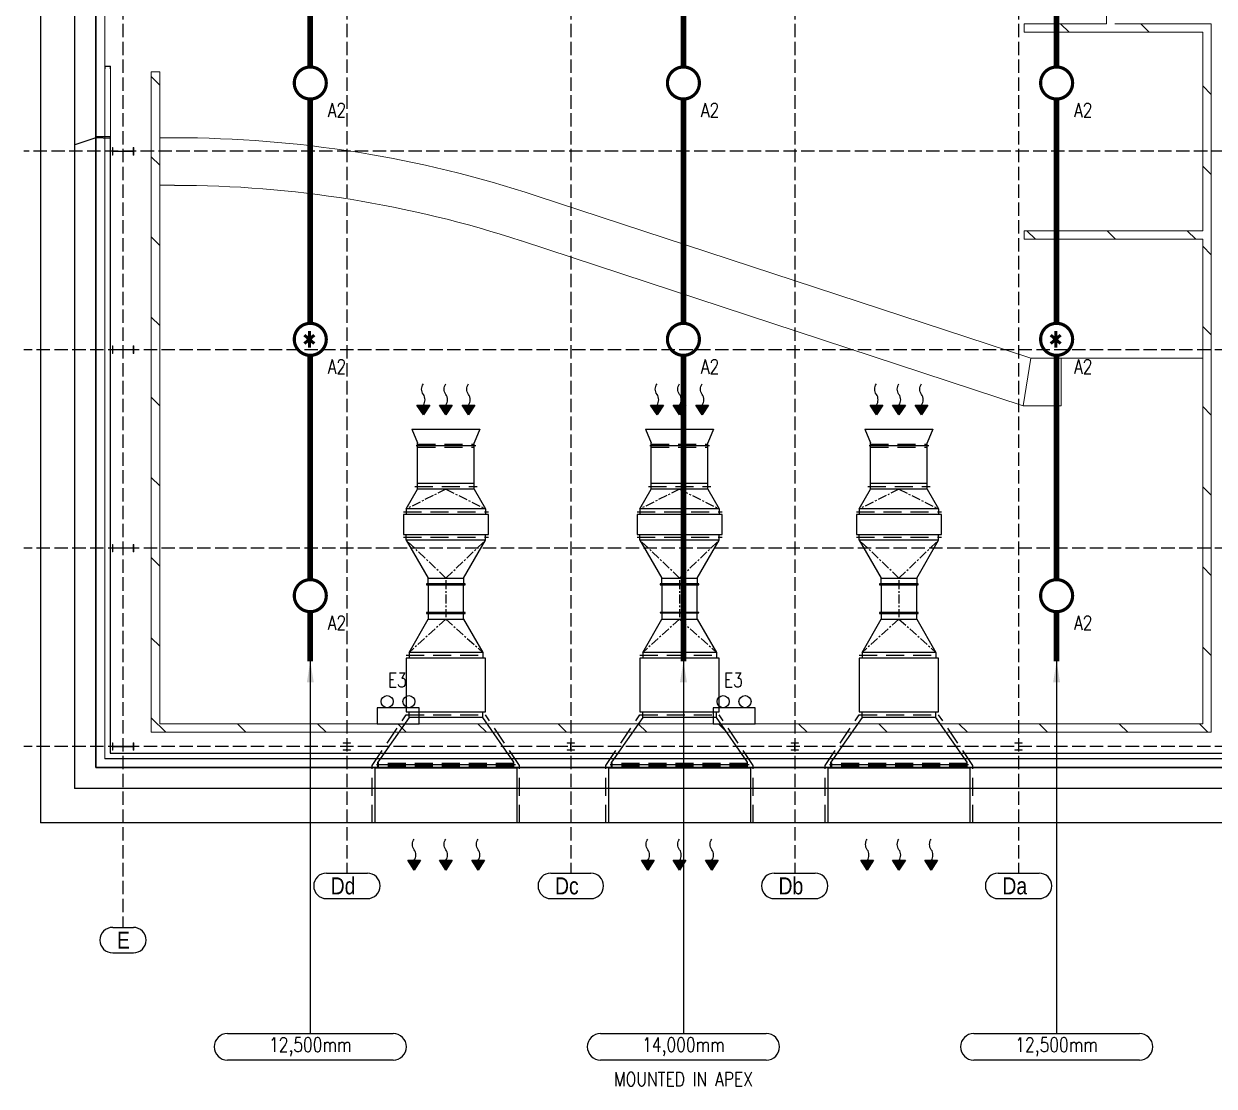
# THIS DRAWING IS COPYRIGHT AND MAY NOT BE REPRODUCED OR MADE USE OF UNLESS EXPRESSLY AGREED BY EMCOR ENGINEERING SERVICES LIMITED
# Model space of a CAD drawing. Header units: millimetres. Extents: x 91119 to 433967, y 16708 to 144224.
# Drawn here: x 255652 to 297654, y 16708 to 54194 of the extents above; entities that cross this region are included whole.
import ezdxf

# ---------------------------------------------------------------- set-up
doc = ezdxf.new("R2010")
doc.units = ezdxf.units.MM
doc.header["$LTSCALE"] = 100
for name, pattern in [('121217 IES and EMR$0$XKITLINE00', [0]), ('121217 IES and EMR$0$XKITLINE03', [6.299213, 4.724409, -1.574803]), ('CENTER', [50.8, 31.75, -6.35, 6.35, -6.35]), ('DASHED', [19.05, 12.7, -6.35]), ('HIDDEN', [9.525, 6.35, -3.175])]:
    doc.linetypes.add(name, pattern=pattern)
doc.layers.add('121217 IES and EMR$0$G3 Fab Prts-22 Door-Plan', color=7, linetype='Continuous', lineweight=5)
for name, color, linetype in [('121217 IES and EMR$0$grid', 8, 'Continuous'), ('121217 IES and EMR$0$layout', 8, 'Continuous'), ('121217 IES and EMR$0$Xref', 8, 'Continuous'), ('Lighting', 5, 'Continuous'), ('Vent', 3, 'Continuous')]:
    doc.layers.add(name, color=color, linetype=linetype)
doc.styles.add('121217 IES and EMR$0$CENTURY_GOTHIC', font='GOTHIC.TTF')
doc.styles.add('ROMANS', font='romans.shx', dxfattribs={"width": 0.8, "height": 2.5})
doc.styles.get("Standard").update_dxf_attribs({"font": '', "width": 0.9, "height": 2.5})
doc.styles.get('Standard').set_extended_font_data('@Arial Unicode MS')
doc.dimstyles.new('1-100', dxfattribs={"dimtxt": 250, "dimasz": 250, "dimexe": 10, "dimexo": 10, "dimgap": 10, "dimtad": 0, "dimtih": 1, "dimtoh": 1, "dimzin": 0, "dimdsep": 46, "dimtxsty": 'Standard', "dimcen": 0.09, "dimclrd": 256, "dimclre": 256, "dimclrt": 256, "dimadec": 0, "dimazin": 0, "dimtfac": 1, "dimtofl": 0, "dimtmove": 0, "dimatfit": 3, "dimfxl": 0, "dimtolj": 1, "dimtzin": 0, "dimarcsym": 0})

# ---------------------------------------------------------------- blocks, each defined once
blk = doc.blocks.new('121217 IES and EMR$0$Group-104-1')
at = {"layer": '121217 IES and EMR$0$G3 Fab Prts-22 Door-Plan', "color": 7, "linetype": 'Continuous', "lineweight": 5, "transparency": 33554687}
for p, q in [((-3000, 250.5), (-3000, -250.5)), ((3000, 250.5), (3000, -250.5))]:
    blk.add_line(p, q, dxfattribs=at)
blk = doc.blocks.new('121217 IES and EMR$0$Group-105-1')
at = {"layer": '121217 IES and EMR$0$G3 Fab Prts-22 Door-Plan', "color": 7, "linetype": 'Continuous', "lineweight": 5, "transparency": 33554687, "flags": 128}
for points in [[(-3000, 250.5), (-2958, 250.5), (-2958, -250.5), (-3000, -250.5)], [(2958, 250.5), (3000, 250.5), (3000, -250.5), (2958, -250.5)]]:
    blk.add_lwpolyline(points, close=True, dxfattribs=at)

msp = doc.modelspace()

# ---------------------------------------------------------------- hatches: boundary and pattern name
at = {"layer": 'Vent', "linetype": 'Continuous'}
for points in [[(269750, 40394), (269525, 40742), (269975, 40742)], [(270546, 40394), (270321, 40742), (270771, 40742)], [(271343, 40394), (271118, 40742), (271568, 40742)], [(277994, 40394), (277769, 40742), (278219, 40742)], [(278791, 40394), (278566, 40742), (279016, 40742)], [(279588, 40394), (279363, 40742), (279813, 40742)], [(285735, 40394), (285510, 40742), (285960, 40742)], [(286532, 40394), (286307, 40742), (286757, 40742)], [(287329, 40394), (287104, 40742), (287554, 40742)], [(269428, 24330), (269203, 24678), (269653, 24678)], [(270546, 24330), (270321, 24678), (270771, 24678)], [(271685, 24330), (271460, 24678), (271910, 24678)], [(277672, 24330), (277447, 24678), (277897, 24678)], [(278791, 24330), (278566, 24678), (279016, 24678)], [(279930, 24330), (279705, 24678), (280155, 24678)], [(285413, 24330), (285188, 24678), (285638, 24678)], [(286532, 24330), (286307, 24678), (286757, 24678)], [(287671, 24330), (287446, 24678), (287896, 24678)]]:
    msp.add_hatch(color=256, dxfattribs=at).paths.add_polyline_path(points)

# ---------------------------------------------------------------- linework, layer by layer
for points in [[(262839, 18568), (268682, 18568)], [(276005, 18568), (281849, 18568)], [(276005, 18568), (281849, 18568)], [(289172, 18568), (295015, 18568)], [(268682, 17628), (262839, 17628)], [(281849, 17628), (276005, 17628)], [(281849, 17628), (276005, 17628)], [(295015, 17628), (289172, 17628)]]:
    msp.add_lwpolyline(points)
for centre, start, end in [((262839, 18098), 90, 270), ((268682, 18098), 270, 90), ((276005, 18098), 90, 270), ((276005, 18098), 90, 270), ((281849, 18098), 270, 90), ((281849, 18098), 270, 90), ((289172, 18098), 90, 270), ((295015, 18098), 270, 90)]:
    msp.add_arc(centre, 470, start, end)
at = {"layer": '121217 IES and EMR$0$grid', "linetype": '121217 IES and EMR$0$XKITLINE03'}
for p, q in [((259152, 122222), (259152, 22312)), ((267052, 122222), (267052, 24226)), ((274952, 122222), (274952, 24226)), ((282852, 122222), (282852, 24226)), ((290752, 122222), (290752, 24226)), ((409538, 49694), (255652, 49694)), ((432324, 42694), (255652, 42694)), ((432324, 35694), (255652, 35694)), ((432324, 28694), (255652, 28694))]:
    msp.add_line(p, q, dxfattribs=at)
at = {"layer": '121217 IES and EMR$0$grid', "linetype": '121217 IES and EMR$0$XKITLINE00'}
for p, q in [((266331, 24226), (267774, 24226)), ((274246, 24226), (275659, 24226)), ((282132, 24226), (283573, 24226)), ((290031, 24226), (291473, 24226)), ((266331, 23326), (267774, 23326)), ((274246, 23326), (275659, 23326)), ((282132, 23326), (283573, 23326)), ((290031, 23326), (291473, 23326)), ((258788, 22312), (259517, 22312)), ((258788, 21412), (259517, 21412))]:
    msp.add_line(p, q, dxfattribs=at)
for centre, start, end in [((266331, 23776), 90, 270), ((267774, 23776), 270, 90), ((274246, 23776), 90, 270), ((275659, 23776), 270, 90), ((282132, 23776), 90, 270), ((283573, 23776), 270, 90), ((290031, 23776), 90, 270), ((291473, 23776), 270, 90), ((258788, 21862), 90, 270), ((259517, 21862), 270, 90)]:
    msp.add_arc(centre, 450, start, end, dxfattribs=at)
at = {"layer": '121217 IES and EMR$0$layout', "transparency": 33554687}
for p, q in [((257446, 121400), (257446, 27206)), ((256246, 115166), (256246, 26006)), ((257446, 63965), (257446, 27206)), ((258197, 50175), (258197, 27956)), ((258698, 50175), (258698, 28457)), ((258698, 28457), (301041, 28457)), ((428020, 27956), (258196, 27956)), ((258197, 27956), (301041, 27956)), ((428770, 27206), (257446, 27206)), ((338742, 27206), (257446, 27206)), ((429970, 26006), (256246, 26006))]:
    msp.add_line(p, q, dxfattribs=at)
at = {"layer": '121217 IES and EMR$0$layout'}
for p, q in [((258197, 27956), (258196, 120650)), ((257447, 49925), (257447, 63523)), ((258197, 63175), (258197, 50175)), ((258197, 50175), (257447, 49925)), ((258447, 50175), (258197, 50175)), ((258197, 50175), (258197, 50175)), ((258197, 50175), (258197, 50175)), ((258447, 50175), (258698, 50175)), ((258698, 50175), (258698, 50175)), ((258698, 50175), (258698, 50175)), ((428020, 27956), (258197, 27956))]:
    msp.add_line(p, q, dxfattribs=at)
at = {"layer": '121217 IES and EMR$0$layout', "linetype": 'Continuous', "lineweight": 5, "transparency": 33554687}
for p, q in [((258197, 50175), (258197, 50217)), ((258698, 50217), (258197, 50217)), ((258513, 50175), (258513, 28272)), ((258513, 50175), (258513, 28272)), ((258698, 50175), (258698, 50217)), ((258513, 28272), (301041, 28272))]:
    msp.add_line(p, q, dxfattribs=at)
at = {"layer": '121217 IES and EMR$0$Xref', "linetype": 'Continuous', "lineweight": 20}
for p, q in [((293852, 54194), (293852, 63294)), ((258512, 60694), (258512, 52694)), ((290952, 54194), (293852, 54194)), ((290952, 54194), (290952, 53894)), ((294152, 54194), (297552, 54194)), ((297552, 54194), (297552, 29194)), ((297252, 53894), (290952, 53894)), ((297252, 46894), (297252, 53894)), ((258512, 28254), (258512, 52604)), ((258712, 52604), (258712, 28454)), ((260152, 29194), (260152, 52494)), ((260152, 52494), (260452, 52494)), ((260452, 52494), (260452, 29494)), ((260452, 50173), (260971, 50173)), ((260452, 48495), (260452, 29494)), ((260971, 48495), (260452, 48495)), ((273732, 48129), (291182, 42394)), ((290952, 46894), (290952, 46594)), ((290952, 46894), (297252, 46894)), ((290913, 40715), (273208, 46535)), ((297252, 46594), (290952, 46594)), ((297252, 29494), (297252, 46594)), ((291182, 42394), (290913, 40715)), ((291182, 42394), (292252, 42394)), ((297252, 42394), (292252, 42394)), ((292252, 42394), (292252, 40715)), ((297252, 29494), (297252, 42394)), ((292252, 40715), (290913, 40715)), ((260452, 29494), (297252, 29494)), ((260452, 29494), (297252, 29494)), ((297552, 29194), (260152, 29194)), ((301052, 28254), (258512, 28254)), ((258712, 28454), (299302, 28454))]:
    msp.add_line(p, q, dxfattribs=at)
at = {"layer": '121217 IES and EMR$0$Xref', "linetype": 'Continuous', "lineweight": 0}
for p, q in [((292232, 54194), (292532, 53894)), ((295060, 54194), (295360, 53894)), ((260152, 52332), (260452, 52032)), ((297252, 52001), (297552, 51701)), ((259317, 49700), (259304, 49687)), ((260152, 49504), (260452, 49204)), ((297252, 49173), (297552, 48873)), ((260152, 46675), (260452, 46375)), ((291047, 46894), (291347, 46594)), ((293875, 46894), (294175, 46594)), ((296703, 46894), (297003, 46594)), ((297252, 46345), (297552, 46045)), ((260152, 43847), (260452, 43547)), ((297252, 43516), (297552, 43216)), ((260152, 41018), (260452, 40718)), ((297252, 40688), (297552, 40388)), ((260152, 38190), (260452, 37890)), ((297252, 37859), (297552, 37559)), ((259529, 35771), (259512, 35753)), ((259459, 35700), (259446, 35687)), ((260152, 35361), (260452, 35061)), ((297252, 35031), (297552, 34731)), ((260152, 32533), (260452, 32233)), ((297252, 32203), (297552, 31903)), ((260152, 29705), (260663, 29194)), ((263192, 29494), (263492, 29194)), ((266020, 29494), (266320, 29194)), ((268849, 29494), (269149, 29194)), ((271677, 29494), (271977, 29194)), ((274505, 29494), (274805, 29194)), ((277334, 29494), (277634, 29194)), ((280162, 29494), (280462, 29194)), ((282991, 29494), (283291, 29194)), ((285819, 29494), (286119, 29194)), ((288648, 29494), (288948, 29194)), ((291476, 29494), (291776, 29194)), ((294304, 29494), (294604, 29194)), ((297133, 29494), (297433, 29194)), ((274968, 28581), (274955, 28569))]:
    msp.add_line(p, q, dxfattribs=at)
at = {"layer": '121217 IES and EMR$0$Xref', "linetype": 'Continuous', "lineweight": 15}
for p, q in [((258712, 52694), (258512, 52694)), ((258512, 52604), (258512, 52694)), ((258512, 52604), (258526, 52604)), ((258526, 52604), (258526, 52675)), ((258538, 52687), (258686, 52687)), ((258698, 52675), (258698, 52604)), ((258698, 52604), (258712, 52604)), ((258712, 52604), (258712, 52694)), ((258776, 49826), (258776, 49561)), ((258793, 49826), (258776, 49826)), ((258793, 49717), (258793, 49826)), ((258793, 49561), (258793, 49671)), ((259495, 49700), (258810, 49700)), ((258810, 49687), (259495, 49687)), ((259512, 49826), (259512, 49717)), ((259529, 49826), (259512, 49826)), ((259512, 49671), (259512, 49561)), ((259529, 49561), (259529, 49826)), ((258776, 49561), (258793, 49561)), ((259512, 49561), (259529, 49561)), ((258776, 42826), (258776, 42561)), ((258793, 42826), (258776, 42826)), ((258776, 42561), (258793, 42561)), ((258793, 42717), (258793, 42826)), ((258793, 42561), (258793, 42671)), ((259495, 42700), (258810, 42700)), ((258810, 42687), (259495, 42687)), ((259512, 42826), (259512, 42717)), ((259529, 42826), (259512, 42826)), ((259512, 42671), (259512, 42561)), ((259512, 42561), (259529, 42561)), ((259529, 42561), (259529, 42826)), ((258776, 35826), (258776, 35561)), ((258793, 35826), (258776, 35826)), ((258793, 35717), (258793, 35826)), ((259512, 35826), (259512, 35717)), ((259529, 35826), (259512, 35826)), ((259529, 35561), (259529, 35826)), ((258776, 35561), (258793, 35561)), ((258793, 35561), (258793, 35671)), ((259495, 35700), (258810, 35700)), ((258810, 35687), (259495, 35687)), ((259512, 35671), (259512, 35561)), ((259512, 35561), (259529, 35561)), ((258776, 28826), (258776, 28561)), ((258793, 28826), (258776, 28826)), ((258776, 28561), (258793, 28561)), ((258793, 28717), (258793, 28826)), ((258793, 28561), (258793, 28671)), ((259495, 28700), (258810, 28700)), ((258810, 28687), (259495, 28687)), ((259512, 28826), (259512, 28717)), ((259529, 28826), (259512, 28826)), ((259512, 28671), (259512, 28561)), ((259512, 28561), (259529, 28561)), ((259529, 28561), (259529, 28826)), ((266923, 28819), (266923, 28807)), ((267181, 28819), (266923, 28819)), ((266923, 28807), (267034, 28807)), ((266923, 28581), (266923, 28569)), ((267034, 28581), (266923, 28581)), ((266923, 28569), (267181, 28569)), ((267046, 28794), (267046, 28594)), ((267058, 28594), (267058, 28794)), ((267071, 28807), (267181, 28807)), ((267181, 28581), (267071, 28581)), ((267181, 28807), (267181, 28819)), ((267181, 28569), (267181, 28581)), ((274823, 28819), (274823, 28807)), ((275081, 28819), (274823, 28819)), ((274823, 28807), (274934, 28807)), ((274823, 28581), (274823, 28569)), ((274934, 28581), (274823, 28581)), ((274823, 28569), (275081, 28569)), ((274946, 28794), (274946, 28594)), ((274958, 28594), (274958, 28794)), ((274971, 28807), (275081, 28807)), ((275081, 28581), (274971, 28581)), ((275081, 28807), (275081, 28819)), ((275081, 28569), (275081, 28581)), ((282723, 28819), (282723, 28807)), ((282981, 28819), (282723, 28819)), ((282723, 28807), (282834, 28807)), ((282723, 28581), (282723, 28569)), ((282834, 28581), (282723, 28581)), ((282723, 28569), (282981, 28569)), ((282846, 28794), (282846, 28594)), ((282858, 28594), (282858, 28794)), ((282871, 28807), (282981, 28807)), ((282981, 28581), (282871, 28581)), ((282981, 28807), (282981, 28819)), ((282981, 28569), (282981, 28581)), ((290623, 28819), (290623, 28807)), ((290881, 28819), (290623, 28819)), ((290623, 28807), (290734, 28807)), ((290623, 28581), (290623, 28569)), ((290734, 28581), (290623, 28581)), ((290623, 28569), (290881, 28569)), ((290746, 28794), (290746, 28594)), ((290758, 28594), (290758, 28794)), ((290771, 28807), (290881, 28807)), ((290881, 28581), (290771, 28581)), ((290881, 28807), (290881, 28819)), ((290881, 28569), (290881, 28581))]:
    msp.add_line(p, q, dxfattribs=at)
for centre, radius, start, end in [((258538, 52675), 12, 90, 180), ((258686, 52675), 12, 0, 90), ((258810, 49717), 16.5, 180, 270), ((258810, 49671), 16.5, 90, 180), ((259495, 49717), 16.5, 270, 0), ((259495, 49671), 16.5, 0, 90), ((258810, 42717), 16.5, 180, 270), ((258810, 42671), 16.5, 90, 180), ((259495, 42717), 16.5, 270, 0), ((259495, 42671), 16.5, 0, 90), ((258810, 35717), 16.5, 180, 270), ((259495, 35717), 16.5, 270, 0), ((258810, 35671), 16.5, 90, 180), ((259495, 35671), 16.5, 0, 90), ((258810, 28717), 16.5, 180, 270), ((258810, 28671), 16.5, 90, 180), ((259495, 28717), 16.5, 270, 0), ((259495, 28671), 16.5, 0, 90), ((267034, 28794), 12.7, 0, 90), ((267034, 28594), 12.7, 270, 0), ((267071, 28794), 12.7, 90, 180), ((267071, 28594), 12.7, 180, 270), ((274934, 28794), 12.7, 0, 90), ((274934, 28594), 12.7, 270, 0), ((274971, 28794), 12.7, 90, 180), ((274971, 28594), 12.7, 180, 270), ((282834, 28794), 12.7, 0, 90), ((282834, 28594), 12.7, 270, 0), ((282871, 28794), 12.7, 90, 180), ((282871, 28594), 12.7, 180, 270), ((290734, 28794), 12.7, 0, 90), ((290734, 28594), 12.7, 270, 0), ((290771, 28794), 12.7, 90, 180), ((290771, 28594), 12.7, 180, 270)]:
    msp.add_arc(centre, radius, start, end, dxfattribs=at)
at = {"layer": '121217 IES and EMR$0$Xref', "linetype": 'Continuous', "lineweight": 20}
for radius in [40865, 39186]:
    msp.add_arc((260971, 9308), radius, 71.8049, 90, dxfattribs=at)
at = {"layer": 'Lighting', "color": 1, "linetype": 'DASHED', "const_width": 200}
for points in [[(265761, 52669), (265761, 60585)], [(278927, 52669), (278927, 60585)], [(292093, 52669), (292093, 60585)], [(265761, 43625), (265761, 51540)], [(278927, 43625), (278927, 51540)], [(292093, 43625), (292093, 51540)], [(265761, 34580), (265761, 42496)], [(278927, 31704), (278927, 42496)], [(292093, 34580), (292093, 42496)], [(265761, 33451), (265761, 31704)], [(292093, 33451), (292093, 31704)]]:
    msp.add_lwpolyline(points, dxfattribs=at)
at = {"layer": 'Lighting', "const_width": 112}
for points in [[(265196, 52105, 1), (266325, 52105, 1)], [(278362, 52105, 1), (279491, 52105, 1)], [(291529, 52105, 1), (292658, 52105, 1)], [(265196, 43060, 1), (266325, 43060, 1)], [(278362, 43060, 1), (279491, 43060, 1)], [(291529, 43060, 1), (292658, 43060, 1)], [(265196, 34016, 1), (266325, 34016, 1)], [(291529, 34016, 1), (292658, 34016, 1)]]:
    msp.add_lwpolyline(points, format="xyb", close=True, dxfattribs=at)
at = {"layer": 'Lighting'}
for points in [[(268116, 30063), (268116, 29494), (269598, 29494), (269598, 30063)], [(279973, 30063), (279973, 29494), (281455, 29494), (281455, 30063)]]:
    msp.add_lwpolyline(points, close=True, dxfattribs=at)
for centre in [(268471, 30277), (269242, 30277), (280329, 30277), (281099, 30277)]:
    msp.add_circle(centre, 213, dxfattribs=at)
at = {"layer": 'Vent'}
for p, q in [((269346, 39887), (271746, 39887)), ((269346, 39887), (269546, 39404)), ((271746, 39887), (271546, 39404)), ((277591, 39887), (279991, 39887)), ((277591, 39887), (277791, 39404)), ((279991, 39887), (279791, 39404)), ((285332, 39887), (287732, 39887)), ((285332, 39887), (285532, 39404)), ((287732, 39887), (287532, 39404)), ((269496, 39311), (271596, 39311)), ((269546, 37970), (269546, 39404)), ((271546, 37970), (271546, 39404)), ((277741, 39311), (279841, 39311)), ((277791, 37970), (277791, 39404)), ((279791, 37970), (279791, 39404)), ((285482, 39311), (287582, 39311)), ((285532, 37970), (285532, 39404)), ((287532, 37970), (287532, 39404)), ((269546, 37770), (269546, 37970)), ((271546, 37970), (269546, 37970)), ((271546, 37770), (271546, 37970)), ((277791, 37770), (277791, 37970)), ((279791, 37970), (277791, 37970)), ((279791, 37770), (279791, 37970)), ((285532, 37770), (285532, 37970)), ((287532, 37970), (285532, 37970)), ((287532, 37770), (287532, 37970)), ((269146, 37077), (269546, 37770)), ((271546, 37770), (269546, 37770)), ((271546, 37770), (271946, 37077)), ((277391, 37077), (277791, 37770)), ((279791, 37770), (277791, 37770)), ((279791, 37770), (280191, 37077)), ((285132, 37077), (285532, 37770)), ((287532, 37770), (285532, 37770)), ((287532, 37770), (287932, 37077)), ((269146, 37077), (269146, 36877)), ((271946, 37077), (269146, 37077)), ((271946, 37077), (271946, 36877)), ((277391, 37077), (277391, 36877)), ((280191, 37077), (277391, 37077)), ((280191, 37077), (280191, 36877)), ((285132, 37077), (285132, 36877)), ((287932, 37077), (285132, 37077)), ((287932, 37077), (287932, 36877)), ((269146, 35977), (269146, 36177)), ((271946, 35977), (271946, 36177)), ((277391, 35977), (277391, 36177)), ((280191, 35977), (280191, 36177)), ((285132, 35977), (285132, 36177)), ((287932, 35977), (287932, 36177)), ((269146, 35977), (269921, 34635)), ((271946, 35977), (269146, 35977)), ((271171, 34635), (271946, 35977)), ((277391, 35977), (278166, 34635)), ((280191, 35977), (277391, 35977)), ((279416, 34635), (280191, 35977)), ((285132, 35977), (285907, 34635)), ((287932, 35977), (285132, 35977)), ((287157, 34635), (287932, 35977)), ((269921, 34435), (269921, 34635)), ((269921, 34635), (271171, 34635)), ((271171, 34635), (271171, 34435)), ((278166, 34435), (278166, 34635)), ((278166, 34635), (279416, 34635)), ((279416, 34635), (279416, 34435)), ((285907, 34435), (285907, 34635)), ((285907, 34635), (287157, 34635)), ((287157, 34635), (287157, 34435)), ((269246, 32016), (269921, 33185)), ((269921, 33385), (269921, 33185)), ((269921, 33185), (271171, 33185)), ((271171, 33185), (271171, 33385)), ((271171, 33185), (271846, 32016)), ((277491, 32016), (278166, 33185)), ((278166, 33385), (278166, 33185)), ((278166, 33185), (279416, 33185)), ((279416, 33185), (279416, 33385)), ((279416, 33185), (280091, 32016)), ((285232, 32016), (285907, 33185)), ((285907, 33385), (285907, 33185)), ((285907, 33185), (287157, 33185)), ((287157, 33185), (287157, 33385)), ((287157, 33185), (287832, 32016)), ((269246, 32016), (269246, 31816)), ((271846, 32016), (269246, 32016)), ((271846, 32016), (271846, 31816)), ((277491, 32016), (277491, 31816)), ((280091, 32016), (277491, 32016)), ((280091, 32016), (280091, 31816)), ((285232, 32016), (285232, 31816)), ((287832, 32016), (285232, 32016)), ((287832, 32016), (287832, 31816)), ((269246, 29716), (269246, 29916)), ((271846, 29716), (271846, 29916)), ((277491, 29716), (277491, 29916)), ((280091, 29716), (280091, 29916)), ((285232, 29716), (285232, 29916)), ((287832, 29716), (287832, 29916)), ((269246, 29716), (268146, 28146)), ((271846, 29716), (269246, 29716)), ((272946, 28146), (271846, 29716)), ((277491, 29716), (276391, 28146)), ((280091, 29716), (277491, 29716)), ((281191, 28146), (280091, 29716)), ((285232, 29716), (284132, 28146)), ((287832, 29716), (285232, 29716)), ((288932, 28146), (287832, 29716)), ((268146, 27946), (268146, 28146)), ((272946, 27946), (272946, 28146)), ((276391, 27946), (276391, 28146)), ((281191, 27946), (281191, 28146)), ((284132, 27946), (284132, 28146)), ((288932, 27946), (288932, 28146)), ((272996, 28046), (268096, 28046)), ((281241, 28046), (276341, 28046)), ((288982, 28046), (284082, 28046))]:
    msp.add_line(p, q, dxfattribs=at)
at = {"layer": 'Vent', "linetype": 'HIDDEN'}
for p, q in [((269546, 39361), (271546, 39361)), ((269546, 39261), (271546, 39261)), ((277791, 39361), (279791, 39361)), ((277791, 39261), (279791, 39261)), ((285532, 39361), (287532, 39361)), ((285532, 39261), (287532, 39261)), ((269446, 37870), (271646, 37870)), ((277691, 37870), (279891, 37870)), ((285432, 37870), (287632, 37870)), ((269046, 36977), (272046, 36977)), ((277291, 36977), (280291, 36977)), ((285032, 36977), (288032, 36977)), ((269046, 36077), (272046, 36077)), ((277291, 36077), (280291, 36077)), ((285032, 36077), (288032, 36077)), ((269146, 31916), (271946, 31916)), ((277391, 31916), (280191, 31916)), ((285132, 31916), (287932, 31916)), ((269146, 29816), (271946, 29816)), ((277391, 29816), (280191, 29816)), ((285132, 29816), (287932, 29816)), ((272946, 28096), (268146, 28096)), ((272946, 27996), (268146, 27996)), ((281191, 28096), (276391, 28096)), ((281191, 27996), (276391, 27996)), ((288932, 28096), (284132, 28096)), ((288932, 27996), (284132, 27996))]:
    msp.add_line(p, q, dxfattribs=at)
at = {"layer": 'Vent', "linetype": 'CENTER', "ltscale": 0.1}
for p, q in [((270546, 37770), (269146, 37077)), ((270546, 37770), (271946, 37077)), ((278791, 37770), (277391, 37077)), ((278791, 37770), (280191, 37077)), ((286532, 37770), (285132, 37077)), ((286532, 37770), (287932, 37077)), ((270546, 34635), (269146, 35977)), ((270546, 34635), (271946, 35977)), ((278791, 34635), (277391, 35977)), ((278791, 34635), (280191, 35977)), ((286532, 34635), (285132, 35977)), ((286532, 34635), (287932, 35977)), ((270546, 34560), (270546, 33260)), ((278791, 34560), (278791, 33260)), ((286532, 34560), (286532, 33260)), ((270546, 33185), (269246, 32016)), ((270546, 33185), (271846, 32016)), ((278791, 33185), (277491, 32016)), ((278791, 33185), (280091, 32016)), ((286532, 33185), (285232, 32016)), ((286532, 33185), (287832, 32016))]:
    msp.add_line(p, q, dxfattribs=at)
at = {"layer": 'Vent', "linetype": 'Continuous'}
for points in [[(269750, 40742, 0.32), (269750, 41117, -0.32), (269750, 41492)], [(270546, 40742, 0.32), (270546, 41117, -0.32), (270546, 41492)], [(271343, 40742, 0.32), (271343, 41117, -0.32), (271343, 41492)], [(277994, 40742, 0.32), (277994, 41117, -0.32), (277994, 41492)], [(278791, 40742, 0.32), (278791, 41117, -0.32), (278791, 41492)], [(279588, 40742, 0.32), (279588, 41117, -0.32), (279588, 41492)], [(285735, 40742, 0.32), (285735, 41117, -0.32), (285735, 41492)], [(286532, 40742, 0.32), (286532, 41117, -0.32), (286532, 41492)], [(287329, 40742, 0.32), (287329, 41117, -0.32), (287329, 41492)], [(269428, 24678, 0.32), (269428, 25053, -0.32), (269428, 25428)], [(270546, 24678, 0.32), (270546, 25053, -0.32), (270546, 25428)], [(271685, 24678, 0.32), (271685, 25053, -0.32), (271685, 25428)], [(277672, 24678, 0.32), (277672, 25053, -0.32), (277672, 25428)], [(278791, 24678, 0.32), (278791, 25053, -0.32), (278791, 25428)], [(279930, 24678, 0.32), (279930, 25053, -0.32), (279930, 25428)], [(285413, 24678, 0.32), (285413, 25053, -0.32), (285413, 25428)], [(286532, 24678, 0.32), (286532, 25053, -0.32), (286532, 25428)], [(287671, 24678, 0.32), (287671, 25053, -0.32), (287671, 25428)]]:
    msp.add_lwpolyline(points, format="xyb", dxfattribs=at)
for points in [[(269750, 40394), (269525, 40742), (269975, 40742)], [(270546, 40394), (270321, 40742), (270771, 40742)], [(271343, 40394), (271118, 40742), (271568, 40742)], [(277994, 40394), (277769, 40742), (278219, 40742)], [(278791, 40394), (278566, 40742), (279016, 40742)], [(279588, 40394), (279363, 40742), (279813, 40742)], [(285735, 40394), (285510, 40742), (285960, 40742)], [(286532, 40394), (286307, 40742), (286757, 40742)], [(287329, 40394), (287104, 40742), (287554, 40742)], [(269428, 24330), (269203, 24678), (269653, 24678)], [(270546, 24330), (270321, 24678), (270771, 24678)], [(271685, 24330), (271460, 24678), (271910, 24678)], [(277672, 24330), (277447, 24678), (277897, 24678)], [(278791, 24330), (278566, 24678), (279016, 24678)], [(279930, 24330), (279705, 24678), (280155, 24678)], [(285413, 24330), (285188, 24678), (285638, 24678)], [(286532, 24330), (286307, 24678), (286757, 24678)], [(287671, 24330), (287446, 24678), (287896, 24678)]]:
    msp.add_lwpolyline(points, close=True, dxfattribs=at)
at = {"layer": 'Vent'}
for points in [[(269046, 36177), (272046, 36177), (272046, 36877), (269046, 36877)], [(277291, 36177), (280291, 36177), (280291, 36877), (277291, 36877)], [(285032, 36177), (288032, 36177), (288032, 36877), (285032, 36877)], [(271229, 34435), (269864, 34435), (269864, 34415), (271229, 34415)], [(271229, 34415), (269864, 34415), (269864, 34395), (271229, 34395)], [(279473, 34435), (278108, 34435), (278108, 34415), (279473, 34415)], [(279473, 34415), (278108, 34415), (278108, 34395), (279473, 34395)], [(287214, 34435), (285849, 34435), (285849, 34415), (287214, 34415)], [(287214, 34415), (285849, 34415), (285849, 34395), (287214, 34395)], [(271229, 33425), (269864, 33425), (269864, 33405), (271229, 33405)], [(271229, 33405), (269864, 33405), (269864, 33385), (271229, 33385)], [(279473, 33425), (278108, 33425), (278108, 33405), (279473, 33405)], [(287214, 33425), (285849, 33425), (285849, 33405), (287214, 33405)], [(287214, 33405), (285849, 33405), (285849, 33385), (287214, 33385)], [(271946, 31816), (269146, 31816), (269146, 29916), (271946, 29916)], [(280191, 31816), (277391, 31816), (277391, 29916), (280191, 29916)], [(287932, 31816), (285132, 31816), (285132, 29916), (287932, 29916)], [(268046, 26006), (268046, 27946), (273046, 27946), (273046, 26006)], [(276291, 26006), (276291, 27946), (281291, 27946), (281291, 26006)], [(284032, 26006), (284032, 27946), (289032, 27946), (289032, 26006)]]:
    msp.add_lwpolyline(points, close=True, dxfattribs=at)
for points in [[(269921, 34395), (269921, 33425)], [(271171, 33425), (271171, 34395)], [(278166, 34395), (278166, 33425)], [(279416, 33425), (279416, 34395)], [(285907, 34395), (285907, 33425)], [(287157, 33425), (287157, 34395)]]:
    msp.add_lwpolyline(points, dxfattribs=at)
at = {"layer": 'Vent', "linetype": 'HIDDEN'}
for points in [[(267946, 26006), (267946, 28019), (269146, 29816)], [(273146, 26006), (273146, 28019), (271946, 29816)], [(276191, 26006), (276191, 28019), (277391, 29816)], [(281391, 26006), (281391, 28019), (280191, 29816)], [(283932, 26006), (283932, 28019), (285132, 29816)], [(289132, 26006), (289132, 28019), (287932, 29816)]]:
    msp.add_lwpolyline(points, dxfattribs=at)

# ---------------------------------------------------------------- block references
at = {"layer": '121217 IES and EMR$0$layout', "transparency": 33554687, "rotation": 270.0000443962296}
for name in ['121217 IES and EMR$0$Group-104-1', '121217 IES and EMR$0$Group-105-1']:
    msp.add_blockref(name, (258447, 53175), dxfattribs=at)

# ---------------------------------------------------------------- texts
at = {"layer": '121217 IES and EMR$0$grid', "style": '121217 IES and EMR$0$CENTURY_GOTHIC', "width": 0.85}
for s, p in [('Dd', (266481, 23476)), ('Dc', (274396, 23476)), ('Db', (282282, 23476)), ('Da', (290181, 23476)), ('E', (258938, 21562))]:
    msp.add_text(s, height=600, dxfattribs=at).set_placement(p)
at = {"layer": 'Lighting', "color": 0, "style": 'ROMANS', "width": 0.8}
for s, height, p in [('*', 1000, (265456, 42346)), ('*', 1000, (291789, 42346)), ('E3', 500, (268495, 30791)), ('E3', 500, (280352, 30791))]:
    msp.add_text(s, height=height, dxfattribs=at).set_placement(p)
at = {"layer": 'Lighting', "color": 0, "char_height": 500, "width": 7884.62, "style": 'ROMANS'}
for s, insert, attachment_point in [('A2', (266373, 51394), 1), ('A2', (279539, 51394), 1), ('A2', (292706, 51394), 1), ('A2', (266373, 42349), 1), ('A2', (279539, 42349), 1), ('A2', (292706, 42349), 1), ('A2', (266373, 33305), 1), ('A2', (292706, 33305), 1), ('12,500mm', (265761, 18098), 5), ('14,000mm', (278927, 18098), 5), ('12,500mm', (292093, 18098), 5), ('MOUNTED IN APEX', (278927, 16958), 5)]:
    msp.add_mtext(s, dxfattribs=dict(at, insert=insert, attachment_point=attachment_point))

# ---------------------------------------------------------------- leaders
for points in [[(265761, 31704), (265761, 18568)], [(278927, 31704), (278927, 18568)], [(278927, 31704), (278927, 18568)], [(292093, 31704), (292093, 18568)]]:
    msp.add_leader(points, dimstyle='1-100', override={"dimasz": 750, "dimgap": 10, "dimtad": 0})

doc.saveas('drawing.dxf')
